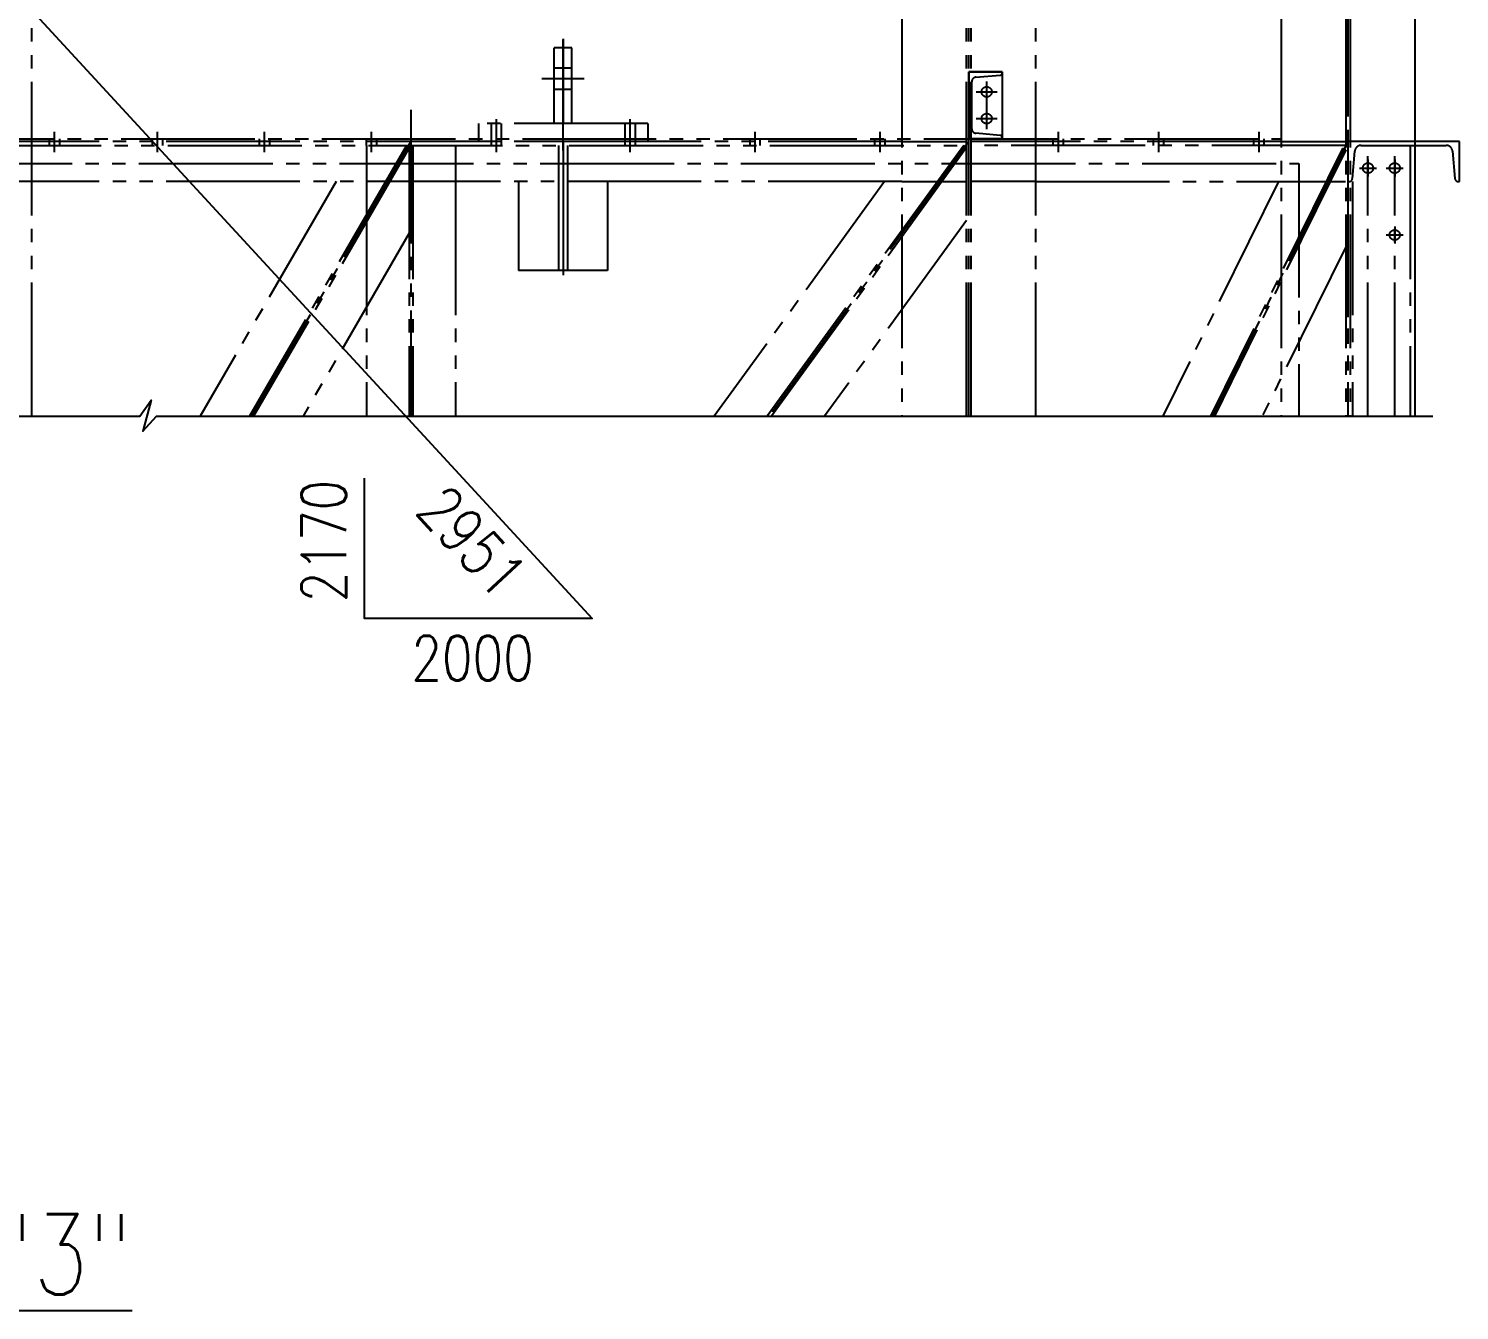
# Model space of a CAD drawing. Header units: millimetres. Extents: x 0 to 232280, y -26939 to 23794.
# Drawn here: x 135559 to 138768, y 12316 to 15190 of the extents above; entities that cross this region are included whole.
import ezdxf
from ezdxf.enums import TextEntityAlignment as Align

# ---------------------------------------------------------------- set-up
doc = ezdxf.new("R2010")
doc.units = ezdxf.units.MM
doc.header["$LTSCALE"] = 30
doc.linetypes.add('JNK-PHANTOM', pattern=[15, 10, -1, 1, -1, 1, -1])
for name, color, linetype in [('CON-Y', 2, 'Continuous'), ('Dim-W', 7, 'Continuous'), ('PHA-M', 6, 'JNK-PHANTOM'), ('TXT-C', 4, 'Continuous')]:
    doc.layers.add(name, color=color, linetype=linetype)
doc.styles.add('SIMPLEX', font='simplex.shx', dxfattribs={"width": 0.8})

# ---------------------------------------------------------------- blocks, each defined once
blk = doc.blocks.new('A$C056E11C4')
at = {"layer": 'Dim-W', "ltscale": 0.5}
blk.add_lwpolyline([(-210.3, -922.4), (1568.3, -922.4), (1593.6, -886.3), (1574.7, -955.9), (1605.2, -922.4), (5493.2, -922.4), (5518.4, -886.3), (5499.6, -955.9), (5530.1, -922.4), (8392.3, -922.4)], dxfattribs=at)
at = {"layer": 'PHA-M'}
for p, q in [((7352, -922.4), (7352, 47)), ((8202, 50), (8202, -922.4)), ((5251, -922.4), (5251, -20)), ((7202, -20), (7202, -922.4)), ((7347, -922.4), (7347, -20)), ((7357, -922.4), (7357, -20)), ((7502, -922.4), (7502, -20)), ((8052, -20), (8052, -922.4)), ((8197, -20), (8197, -922.4)), ((8207, -20), (8207, -922.4)), ((8352, -20), (8352, -922.4)), ((6422, -266), (6422, -96)), ((6462, -96), (6422, -96)), ((6442, -76.3), (6442, -266)), ((6442, -326.4), (6442, -77.9)), ((6462, -266), (6462, -96)), ((6462, -142), (6422, -142)), ((6489.5, -166), (6394.5, -166)), ((6462, -190), (6422, -190)), ((7392, -278.5), (7392, -171.5)), ((7368.5, -195), (7415.5, -195)), ((6101, -235), (6101, -922.4)), ((6292, -256), (6292, -325)), ((6592, -256), (6592, -325)), ((7368.5, -255), (7415.5, -255)), ((5301, -285), (5301, -330)), ((5532, -285), (5532, -330)), ((5772, -285), (5772, -330)), ((6012, -285), (6012, -330)), ((6632, -266), (6252, -266)), ((6252, -266), (6252, -306)), ((6280.5, -266), (6280.5, -306)), ((6292, -285), (6292, -330)), ((6303.5, -266), (6303.5, -306)), ((6580.5, -266), (6580.5, -306)), ((6592, -285), (6592, -330)), ((6603.5, -266), (6603.5, -306)), ((6632, -266), (6632, -306)), ((6872, -285), (6872, -330)), ((7152, -285), (7152, -330)), ((7552, -285), (7552, -330)), ((7777, -285), (7777, -330)), ((8002, -285), (8002, -330)), ((4101, -300), (8052, -300)), ((5251, -306), (5106, -306)), ((5106, -315), (7347, -315)), ((7202, -306), (5251, -306)), ((5289.5, -300), (5289.5, -315)), ((5312.5, -300), (5312.5, -315)), ((5520.5, -300), (5520.5, -315)), ((5543.5, -300), (5543.5, -315)), ((6090.1, -316.9), (5738.9, -922.4)), ((6101, -306), (5743.5, -922.4)), ((5760.5, -300), (5760.5, -315)), ((5783.5, -300), (5783.5, -315)), ((6000.5, -300), (6000.5, -315)), ((6001, -315), (6001, -396)), ((6023.5, -300), (6023.5, -315)), ((6097, -320.9), (6090.1, -316.9)), ((6097, -315), (6097, -922.4)), ((6105, -315), (6105, -922.4)), ((6201, -315), (6201, -396)), ((6632, -306), (6252, -306)), ((6280.5, -300), (6280.5, -315)), ((6303.5, -300), (6303.5, -315)), ((6432, -315), (6432, -396)), ((6442, -306), (6442, -629.9)), ((6452, -315), (6452, -396)), ((6580.5, -300), (6580.5, -315)), ((6603.5, -300), (6603.5, -315)), ((6860.5, -300), (6860.5, -315)), ((6883.5, -300), (6883.5, -315)), ((7340.5, -315), (6899.8, -922.4)), ((7352, -306), (6904.7, -922.4)), ((7347, -319.7), (6909.7, -922.4)), ((7140.5, -300), (7140.5, -315)), ((7163.5, -300), (7163.5, -315)), ((7202, -306), (7347, -306)), ((7347, -319.7), (7340.5, -315)), ((7502, -306), (7357, -306)), ((8197, -315), (7357, -315)), ((8052, -306), (7502, -306)), ((7540.5, -300), (7540.5, -315)), ((7563.5, -300), (7563.5, -315)), ((7765.5, -300), (7765.5, -315)), ((7788.5, -300), (7788.5, -315)), ((8202, -306), (7898.1, -922.4)), ((7990.5, -300), (7990.5, -315)), ((8013.5, -300), (8013.5, -315)), ((8051.9, -306), (8196.9, -306)), ((8452, -306), (8202, -306)), ((8202, -306), (8202, -396)), ((8231.4, -315), (8422.6, -315)), ((8342, -315), (8342, -922.4)), ((8352, -315), (8352, -922.4)), ((8452, -396), (8452, -306)), ((6097, -320.9), (5748.1, -922.4)), ((8189.8, -321.9), (7893.7, -922.4)), ((8197, -325.4), (7902.6, -922.4)), ((8197, -325.4), (8189.8, -321.9)), ((8212, -389.6), (8217.4, -327.8)), ((8247, -922.4), (8247, -339.5)), ((8247, -346.8), (8247, -385.2)), ((8307, -922.4), (8307, -339.5)), ((8307, -346.8), (8307, -385.2)), ((8436.6, -327.8), (8442, -389.6)), ((4141, -356), (8092, -356)), ((8092, -356), (8092, -922.4)), ((8227.8, -366), (8266.2, -366)), ((8287.8, -366), (8326.2, -366)), ((5251, -396), (5106, -396)), ((7202, -396), (5251, -396)), ((5933.2, -396), (5627.9, -922.4)), ((6001, -396), (6001, -922.4)), ((6201, -396), (6201, -922.4)), ((6342, -396), (6342, -596)), ((6432, -396), (6432, -596)), ((6452, -396), (6452, -596)), ((6542, -396), (6542, -596)), ((7163.1, -396), (6781.2, -922.4)), ((7202, -396), (7347, -396)), ((7502, -396), (7357, -396)), ((7502, -396), (8052, -396)), ((8046.2, -396), (7786.7, -922.4)), ((8051.9, -396), (8196.9, -396)), ((8202, -396), (8202, -922.4)), ((8202, -396), (8205, -396)), ((8212, -396), (8212, -922.4)), ((8449, -396), (8452, -396)), ((6097, -512.2), (5859.1, -922.4)), ((7347, -483.2), (7028.3, -922.4)), ((8307, -496.8), (8307, -535.2)), ((8197, -542.5), (8009.7, -922.4)), ((8287.8, -516), (8326.2, -516)), ((6542, -596), (6342, -596))]:
    blk.add_line(p, q, dxfattribs=at)
blk.add_lwpolyline([(7352, -150), (7352, -300), (7427, -300), (7427, -297.6, 0.388879), (7422.4, -292.6), (7367.6, -287.8, -0.388879), (7358.5, -277.8), (7358.5, -172.2, -0.388879), (7367.6, -162.2), (7422.4, -157.4, 0.388879), (7427, -152.4), (7427, -150)], format="xyb", close=True, dxfattribs=at)
blk.add_lwpolyline([(7427, -300), (7352, -300), (7352, -150), (7427, -150)], close=True, dxfattribs=at)
for centre in [(7392, -195), (7392, -255), (8247, -366), (8307, -366), (8307, -516)]:
    blk.add_circle(centre, 11.5, dxfattribs=at)
for centre, radius, start, end in [((8231.4, -329), 14, 90, 175), ((8422.6, -329), 14, 5, 90), ((8205, -389), 7, 270, 355), ((8449, -389), 7, 185, 270)]:
    blk.add_arc(centre, radius, start, end, dxfattribs=at)

msp = doc.modelspace()

# ---------------------------------------------------------------- linework, layer by layer
at = {"layer": 'Dim-W', "ltscale": 0.5}
msp.add_lwpolyline([(135416.89, 15393.45), (136823.49, 13867.27), (136312.78, 13867.27), (136312.78, 14182.24)], dxfattribs=at)

# ---------------------------------------------------------------- block references
msp.add_blockref('A$C056E11C4', (130315.89, 15243.45), dxfattribs=at)

# ---------------------------------------------------------------- texts
at = {"layer": 'CON-Y', "style": 'SIMPLEX', "width": 0.8}
msp.add_text('2170', height=100, rotation=90, dxfattribs=at).set_placement((136271.37, 13904.05))
msp.add_text('2000', height=100, dxfattribs=at).set_placement((136417.76, 13728.58))
at = {"layer": 'Dim-W', "color": 2, "style": 'SIMPLEX', "width": 0.8}
msp.add_text('2951', height=100, rotation=312.66515, dxfattribs=at).set_placement((136423.97, 14106.36))
at = {"layer": 'TXT-C', "style": 'SIMPLEX', "width": 0.8}
msp.add_text('%%U270%%D ELEVATION VIEW GRID "3"', height=180, dxfattribs=at).set_placement((134288.98, 12351.67), align=Align.CENTER)

doc.saveas('drawing.dxf')
